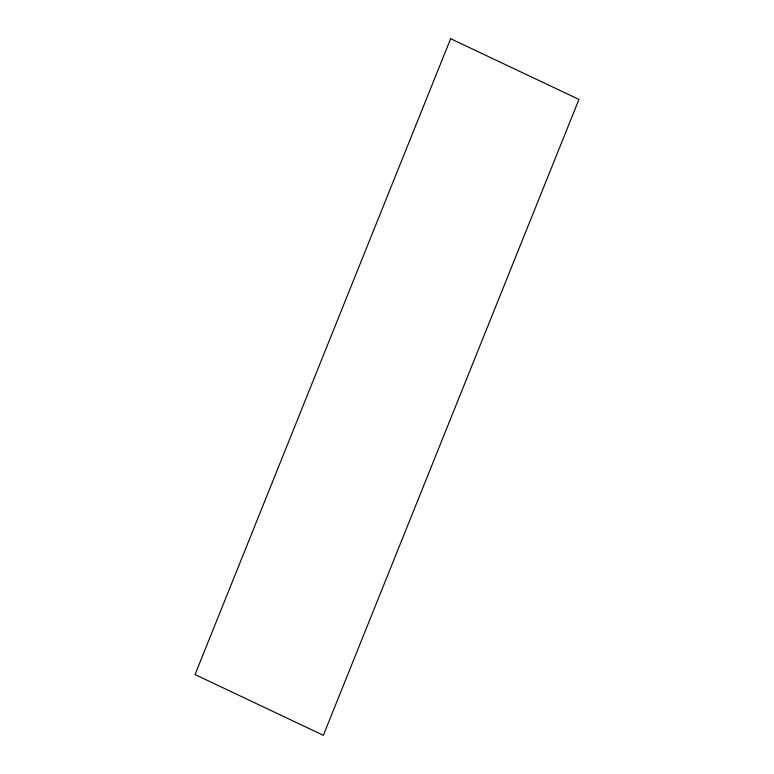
<?xml version="1.0" encoding="UTF-8"?>
<svg xmlns="http://www.w3.org/2000/svg" width="774" height="774" viewBox="0 0 774 774"><rect width="100%" height="100%" fill="white"/><g stroke="black" fill="none" stroke-linecap="round" stroke-linejoin="round"><path stroke-width="1.16" d="M450.652 38.7L195.038 674.56L323.348 735.3L578.962 99.44L450.652 38.7"/></g></svg>
